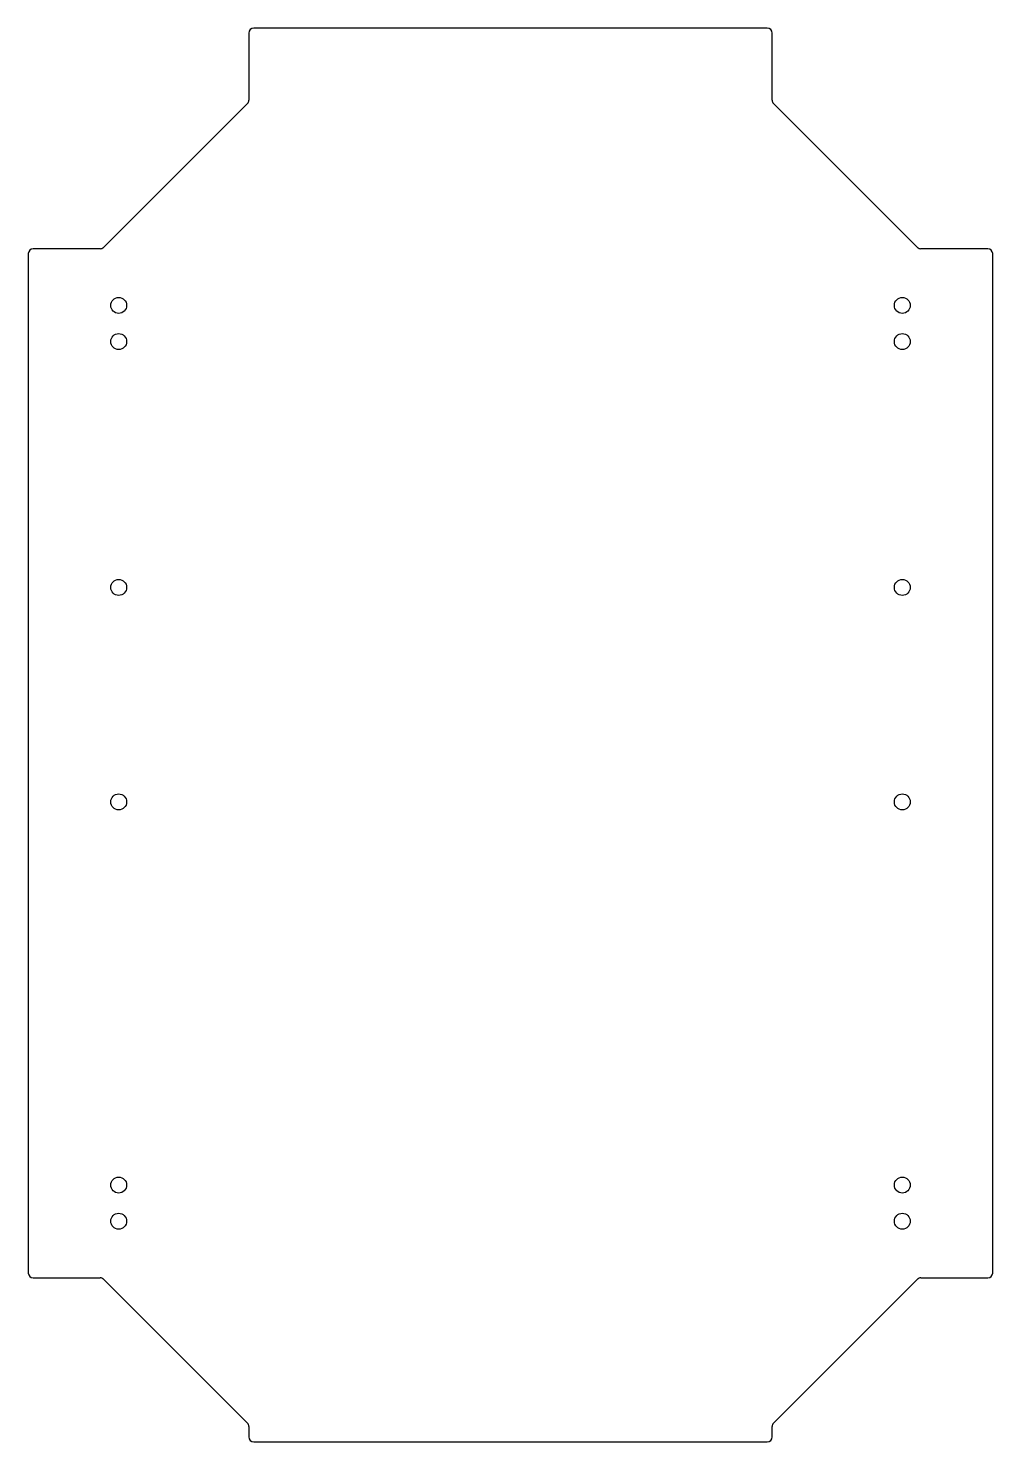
# Model space of a CAD drawing. Header units: inches. Extents: x -7.9 to 7.9, y -11.5 to 11.5.
import ezdxf

# ---------------------------------------------------------------- set-up
doc = ezdxf.new("R2010")
doc.units = ezdxf.units.IN
doc.layers.add('CUTOUTS', color=1, linetype='CONTINUOUS')
doc.layers.add('PERIMETER', color=5, linetype='CONTINUOUS')

msp = doc.modelspace()

# ---------------------------------------------------------------- linework, layer by layer
at = {"layer": 'CUTOUTS'}
for centre in [(-6.398, 7.018), (6.398, 7.018), (-6.398, 6.427), (6.398, 6.427), (-6.398, 2.411), (6.398, 2.411), (-6.398, -1.093), (6.398, -1.093), (-6.398, -7.352), (6.398, -7.352), (-6.398, -7.943), (6.398, -7.943)]:
    msp.add_circle(centre, 0.13, dxfattribs=at)
at = {"layer": 'PERIMETER'}
for p, q in [((-4.272, 11.467), (-4.272, 10.372)), ((4.193, 11.545), (-4.193, 11.545)), ((4.272, 10.372), (4.272, 11.467)), ((-4.295, 10.317), (-6.645, 7.966)), ((6.645, 7.966), (4.295, 10.317)), ((-7.874, 7.864), (-7.874, -8.789)), ((-6.701, 7.943), (-7.795, 7.943)), ((7.795, 7.943), (6.701, 7.943)), ((7.874, -8.789), (7.874, 7.864)), ((-7.795, -8.868), (-6.701, -8.868)), ((-6.645, -8.891), (-4.295, -11.242)), ((4.295, -11.242), (6.645, -8.891)), ((6.701, -8.868), (7.795, -8.868)), ((-4.272, -11.298), (-4.272, -11.467)), ((4.272, -11.467), (4.272, -11.298)), ((-4.193, -11.545), (4.193, -11.545))]:
    msp.add_line(p, q, dxfattribs=at)
for centre, start, end in [((-4.193, 11.467), 90, 180), ((4.193, 11.467), 0, 90), ((-4.35, 10.372), -45, 0), ((4.35, 10.372), 180, 225), ((-7.795, 7.864), 90, 180), ((-6.701, 8.022), 270, 315), ((6.701, 8.022), 225, 270), ((7.795, 7.864), 0, 90), ((-7.795, -8.789), 180, 270), ((-6.701, -8.947), 45, 90), ((6.701, -8.947), 90, 135), ((7.795, -8.789), 270, 360), ((-4.35, -11.298), 0, 45), ((4.35, -11.298), 135, 180), ((-4.193, -11.467), 180, 270), ((4.193, -11.467), 270, 360)]:
    msp.add_arc(centre, 0.0787, start, end, dxfattribs=at)

doc.saveas('drawing.dxf')
